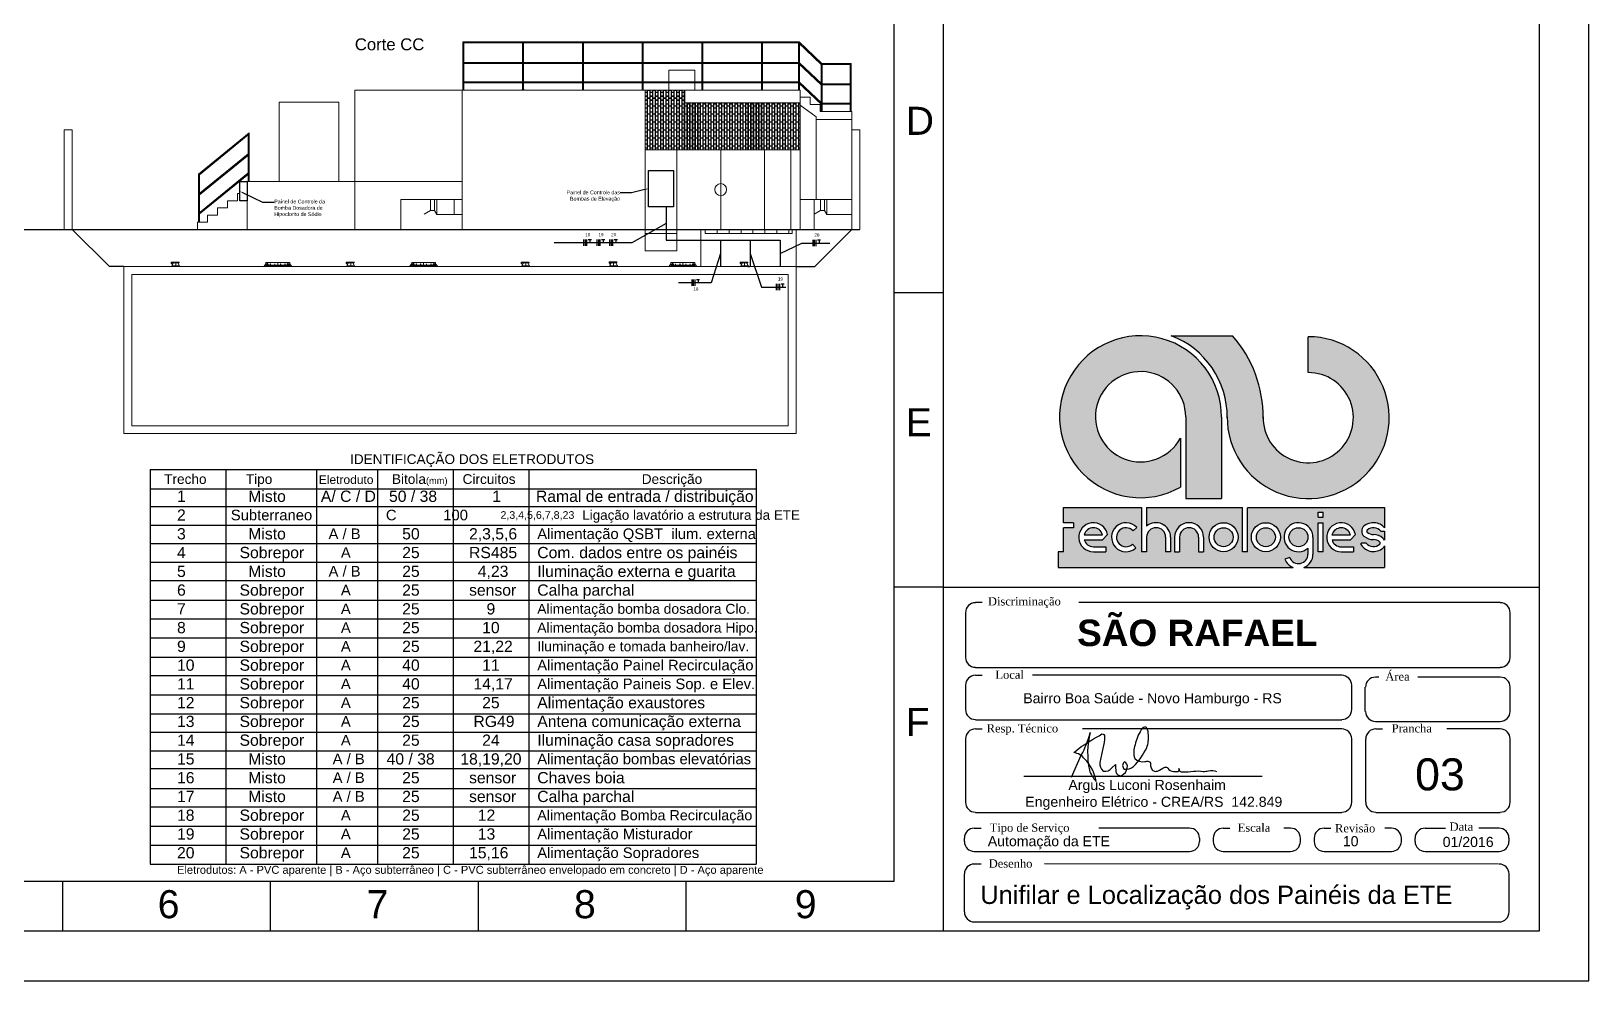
# Model space of a CAD drawing. Header units: millimetres. Extents: x 100 to 940, y 100 to 694.
# Drawn here: x 469.3 to 940, y 100 to 387.1 of the extents above; entities that cross this region are included whole.
import ezdxf
from ezdxf import colors
from ezdxf.entities.mleader import LeaderData, LeaderLine
from ezdxf.math import Vec2, Vec3

# ---------------------------------------------------------------- set-up
doc = ezdxf.new("R2010")
doc.units = ezdxf.units.MM
doc.linetypes.add('CENTER', pattern=[2, 1.25, -0.25, 0.25, -0.25])
doc.linetypes.add('SGC_DASHDOT', pattern=[1, 0.5, -0.25, 0, -0.25])
for name, color, linetype, lineweight in [('Centro', 1, 'CENTER', 5), ('COTAS', 5, 'Continuous', 5), ('M-EQUIPAMENTOS', 1, 'Continuous', 9), ('PAREDE', 7, 'Continuous', 9), ('SGC-Conexoes (Desenho Unifilar)', 6, 'Continuous', 5), ('SGC-Conexoes (Linhas Externas)', 6, 'Continuous', 9), ('SGC-EIXOS', 9, 'SGC_DASHDOT', 9), ('Solo', 14, 'Continuous', 30)]:
    doc.layers.add(name, color=color, linetype=linetype, lineweight=lineweight)
doc.layers.add('selo', color=7, linetype='Continuous')
doc.layers.add('Unifilar', color=4, linetype='Continuous')
doc.styles.add('Notes', font='Arial.ttf', dxfattribs={"height": 3})
doc.styles.get("Standard").update_dxf_attribs({"font": 'Arial.ttf'})

# ---------------------------------------------------------------- blocks, each defined once
blk = doc.blocks.new('BB-2-LC01-N0-D0-S0', base_point=(-106625, -46704))
at = {"layer": 'SGC-Conexoes (Linhas Externas)'}
for p, q in [((-107045, -46798), (-106205, -46798)), ((-107045, -46804), (-107045, -46798)), ((-107045, -46804), (-106205, -46804)), ((-106979, -46798), (-106926, -46735)), ((-106975, -46798), (-106921, -46735)), ((-106930, -46798), (-106904, -46735)), ((-106926, -46735), (-106921, -46735)), ((-106925, -46704), (-106325, -46704)), ((-106925, -46704), (-106925, -46735)), ((-106925, -46798), (-106900, -46735)), ((-106921, -46795), (-106921, -46735)), ((-106330, -46771), (-106920, -46771)), ((-106920, -46771), (-106920, -46779)), ((-106920, -46779), (-106330, -46779)), ((-106904, -46735), (-106900, -46735)), ((-106900, -46798), (-106900, -46735)), ((-106884, -46798), (-106869, -46735)), ((-106882, -46704), (-106369, -46704)), ((-106882, -46704), (-106882, -46771)), ((-106879, -46798), (-106865, -46735)), ((-106869, -46735), (-106865, -46735)), ((-106865, -46798), (-106865, -46735)), ((-106822, -46798), (-106812, -46735)), ((-106817, -46798), (-106807, -46735)), ((-106812, -46735), (-106807, -46735)), ((-106807, -46798), (-106807, -46735)), ((-106787, -46771), (-106787, -46779)), ((-106764, -46771), (-106764, -46779)), ((-106708, -46798), (-106701, -46735)), ((-106703, -46798), (-106697, -46735)), ((-106701, -46735), (-106697, -46735)), ((-106697, -46798), (-106697, -46735)), ((-106547, -46798), (-106554, -46735)), ((-106549, -46735), (-106554, -46735)), ((-106554, -46798), (-106554, -46735)), ((-106543, -46798), (-106549, -46735)), ((-106487, -46771), (-106487, -46779)), ((-106464, -46771), (-106464, -46779)), ((-106439, -46735), (-106443, -46735)), ((-106433, -46798), (-106443, -46735)), ((-106443, -46798), (-106443, -46735)), ((-106429, -46798), (-106439, -46735)), ((-106382, -46735), (-106386, -46735)), ((-106371, -46798), (-106386, -46735)), ((-106386, -46798), (-106386, -46735)), ((-106367, -46798), (-106382, -46735)), ((-106369, -46704), (-106369, -46771)), ((-106325, -46798), (-106351, -46735)), ((-106347, -46735), (-106351, -46735)), ((-106351, -46798), (-106351, -46735)), ((-106321, -46798), (-106347, -46735)), ((-106330, -46771), (-106330, -46779)), ((-106276, -46798), (-106329, -46735)), ((-106325, -46735), (-106329, -46735)), ((-106329, -46795), (-106329, -46735)), ((-106325, -46704), (-106325, -46735)), ((-106271, -46798), (-106325, -46735)), ((-106205, -46804), (-106205, -46798)), ((-106205, -46804), (-106205, -46798))]:
    blk.add_line(p, q, dxfattribs=at)
at = {"layer": 'SGC-EIXOS'}
blk.add_line((-106625, -46704), (-106625, -46804), dxfattribs=at)
blk = doc.blocks.new('BB-1-GA01-N0-D0-S0', base_point=(134464, 232532))
at = {"layer": 'SGC-Conexoes (Linhas Externas)'}
for p, q in [((134351, 232646), (134351, 232622)), ((134383, 232646), (134351, 232646)), ((134385, 232582), (134351, 232622)), ((134379, 232646), (134379, 232624)), ((134379, 232646), (134549, 232646)), ((134414, 232646), (134414, 232624)), ((134414, 232624), (134514, 232624)), ((134514, 232646), (134514, 232624)), ((134549, 232646), (134549, 232624)), ((134367, 232549), (134561, 232549)), ((134367, 232532), (134561, 232532))]:
    blk.add_line(p, q, dxfattribs=at)
for points in [[(134367, 232532), (134367, 232549, -0.137976), (134368, 232554), (134402, 232609, 0.58566), (134393, 232624), (134379, 232624)], [(134561, 232532), (134561, 232549, 0.137976), (134559, 232554), (134526, 232609, -0.58566), (134534, 232624), (134549, 232624)]]:
    blk.add_lwpolyline(points, format="xyb", dxfattribs=at)
at = {"layer": 'SGC-EIXOS'}
blk.add_line((134464, 232532), (134464, 232646), dxfattribs=at)
blk = doc.blocks.new('*U153')
at = {"layer": 'Unifilar'}
blk.add_line((0, 0), (0, 183.08), dxfattribs=at)
blk = doc.blocks.new('*U154')
at = {"layer": 'Unifilar', "color": 0, "linetype": 'ByBlock', "lineweight": -2, "transparency": 16777216, "rotation": 270}
blk.add_blockref('*U153', (474.36, 248.14), dxfattribs=at)
blk = doc.blocks.new('*U151')
at = {"layer": 'Unifilar', "rotation": 90}
blk.add_blockref('*U154', (248.14, -474.36), dxfattribs=at)
blk = doc.blocks.new('*U152')
at = {"layer": 'Unifilar', "color": 0, "linetype": 'ByBlock', "lineweight": -2, "transparency": 16777216, "rotation": 270}
blk.add_blockref('*U151', (505.29, 254.6), dxfattribs=at)

msp = doc.modelspace()

# ---------------------------------------------------------------- hatches: boundary and pattern name
at = {"layer": 'PAREDE'}
h = msp.add_hatch(dxfattribs=at)
h.set_pattern_fill('AR-BRELM', color=256, scale=0.300515, angle=90)
h.set_pattern_definition([(90, (1890.5327, 922.2), (-1.6029448, 1e-16), [2.2914238, -0.112693]), (90, (1889.8565, 922.2), (-1.6029448, 1e-16), [2.2914238, -0.112693]), (90, (1889.7312, 922.801), (-1.6029448, 1e-16), [1.0893654, -0.112693]), (90, (1889.055, 922.801), (-1.6029448, 1e-16), [1.0893654, -0.112693]), (180, (1890.5327, 922.2), (-3e-16, -2.4041168), [0.6761578, -0.926787]), (180, (1890.5327, 922.0873), (-3e-16, -2.4041168), [0.6761578, -0.926787]), (180, (1889.7312, 922.801), (-1e-16, -1.2020584), [0.6761578, -0.926787]), (180, (1889.7312, 922.6883), (-1e-16, -1.2020584), [0.6761578, -0.926787])])
h.paths.add_polyline_path([(666.849, 365.364), (666.849, 369.211), (662.041, 369.211), (654.828, 369.211), (654.828, 351.18), (701.709, 351.18), (701.709, 355.507), (701.48, 355.507), (701.48, 358.152), (701.709, 358.152), (701.709, 365.364)])
at = {"layer": 'selo'}
h = msp.add_hatch(color=0, dxfattribs=at)
h.dxf.hatch_style = 1
h.paths.add_polyline_path([(832.332, 294.976), (813.803, 294.976, -0.314958), (830.723, 270.213, 2.4111444), (855.212, 294.705), (855.212, 283.859, -2.4512895), (841.58, 270.517, 0.1824425)])
h.paths.add_polyline_path([(835.348, 243.041), (806.369, 243.041), (806.369, 237.406, -0.6429859), (813.628, 234.095), (813.628, 229.71), (812.117, 229.71), (812.117, 234.095, 1), (806.369, 234.095), (806.369, 229.71), (804.858, 229.71), (804.858, 243.041), (781.243, 243.041), (781.243, 238.48), (784.256, 238.48), (784.256, 236.969), (781.231, 236.969), (781.231, 229.71), (779.69, 229.71), (779.69, 224.92), (850.672, 224.92, -0.2140839), (848.152, 227.478), (849.605, 227.91, 0.8212421), (855.136, 229.007), (855.136, 230.784, -4.6020199), (856.647, 234.095), (856.647, 229.007, -0.3092381), (853.852, 224.92), (878.255, 224.92), (878.255, 231.448, -0.100697), (877.776, 230.829, -0.4598796), (871.2, 231.81), (871.2, 232.322), (872.69, 232.32, 0.4270744), (876.814, 231.998, 0.4108773), (876.815, 232.632, 0.1862025), (874.919, 233.365, -0.1813245), (872.046, 234.435, -0.458616), (872.044, 237.41, -0.4177401), (878.255, 236.929), (878.255, 243.041), (836.889, 243.041), (836.889, 229.707), (835.348, 229.707)])
h.paths.add_polyline_path([(834.016, 234.095, -1), (825.247, 234.095, -1)], flags=16)
h.paths.add_polyline_path([(832.506, 234.095, -1), (826.757, 234.095, -1)], flags=0)
h.paths.add_polyline_path([(846.795, 234.095, -1), (838.025, 234.095, -1)], flags=16)
h.paths.add_polyline_path([(845.284, 234.095, -1), (839.536, 234.095, -1)], flags=0)
h.paths.add_polyline_path([(823.586, 234.095), (823.586, 229.71), (822.075, 229.71), (822.075, 234.095, 1), (816.327, 234.095), (816.327, 229.71), (814.816, 229.71), (814.816, 234.095, -1)], flags=16)
h.paths.add_polyline_path([(858.22, 241.686), (859.761, 241.686), (859.761, 240.166), (858.22, 240.166)], flags=16)
h.paths.add_polyline_path([(858.22, 238.48), (859.761, 238.48), (859.761, 229.67), (858.22, 229.67)], flags=16)
h.paths.add_polyline_path([(869.471, 234.88), (867.938, 233.296), (862.393, 233.296, 0.3380231), (865.165, 231.18), (868.911, 231.18), (868.911, 229.67), (865.165, 229.67, -2.1236634)], flags=16)
h.paths.add_polyline_path([(862.385, 234.782, -0.7677784), (867.938, 234.811)], flags=0)
h.paths.add_polyline_path([(803.381, 237.046), (802.27, 236.023, 2.4142136), (802.101, 231.962), (803.124, 230.851, -2.4142136)], flags=16)
h.paths.add_polyline_path([(794.587, 234.921), (793.054, 233.337), (787.508, 233.337, 0.3380231), (790.281, 231.221), (794.027, 231.221), (794.027, 229.71), (790.281, 229.71, -2.1236634)], flags=16)
h.paths.add_polyline_path([(793.054, 234.852), (787.5, 234.823, -0.7677784)], flags=0)
h.paths.add_polyline_path([(826.757, 234.095, 1), (832.506, 234.095, 1)], flags=0)
h.paths.add_polyline_path([(845.284, 234.095, 1), (839.536, 234.095, 1)], flags=0)
h.paths.add_polyline_path([(849.388, 234.095, 1), (855.136, 234.095, 1)], flags=17)
h.paths.add_polyline_path([(867.938, 234.811, 0.7677784), (862.385, 234.782)], flags=0)
h.paths.add_polyline_path([(874.9, 234.875, -0.1813245), (877.774, 233.804, -0.1010132), (878.255, 233.184), (878.255, 235.918), (877.13, 235.919, 0.4270744), (873.006, 236.241, 0.4108773), (873.004, 235.608, 0.1862025)], flags=17)
h.paths.add_polyline_path([(793.054, 234.852, 0.7677784), (787.5, 234.823)], flags=0)
h = msp.add_hatch(color=0, dxfattribs=at)
h.dxf.hatch_style = 1
h.paths.add_polyline_path([(816.575, 249.205), (816.575, 264.057, -8.1827777), (818.191, 270.426), (818.191, 245.768), (829.005, 245.768), (829.005, 270.371, 3.7185239)])
h = msp.add_hatch(color=0, dxfattribs=at)
h.dxf.hatch_style = 1
h.paths.add_polyline_path([(787.5, 234.823), (793.054, 234.852, 0.7677784)])
h.paths.add_polyline_path([(826.757, 234.095, 1), (832.506, 234.095, 1)])
h.paths.add_polyline_path([(839.536, 234.095, 1), (845.284, 234.095, 1)])
h.paths.add_polyline_path([(862.385, 234.782), (867.938, 234.811, 0.7677784)])

# ---------------------------------------------------------------- linework, layer by layer
for p, q in [((745, 115), (745, 679)), ((745, 308), (730, 308)), ((745, 219), (730, 219)), ((478.889, 115), (478.889, 130)), ((541.667, 115), (541.667, 130)), ((604.444, 115), (604.444, 130)), ((667.222, 115), (667.222, 130))]:
    msp.add_line(p, q)
at = {"color": 2}
msp.add_line((685.898, 315.876), (686.411, 315.876), dxfattribs=at)
for points in [[(100, 100), (940, 100), (940, 693.939), (100, 693.939)], [(150, 679), (925, 679), (925, 115), (150, 115)], [(165, 664), (730, 664), (730, 130), (165, 130)]]:
    msp.add_lwpolyline(points, close=True)
at = {"layer": 'Centro'}
for p, q in [((599.955, 369.211), (599.955, 383.636)), ((701.288, 383.636), (599.955, 383.636)), ((617.985, 369.282), (617.985, 383.706)), ((617.985, 369.211), (617.985, 383.636)), ((636.016, 369.211), (636.016, 383.636)), ((654.047, 369.211), (654.047, 383.636)), ((672.078, 369.211), (672.078, 383.636)), ((690.109, 369.211), (690.109, 383.636)), ((701.288, 369.211), (701.288, 383.636)), ((708.14, 377.144), (701.288, 383.636)), ((599.955, 369.211), (599.955, 377.469)), ((599.955, 377.469), (701.288, 377.469)), ((617.985, 369.282), (617.985, 377.54)), ((708.14, 370.978), (701.288, 377.469)), ((708.14, 362.72), (708.14, 377.144)), ((716.915, 377.144), (708.14, 377.144)), ((716.915, 362.72), (716.915, 377.144)), ((599.534, 369.211), (599.955, 369.211)), ((599.955, 369.211), (599.955, 371.615)), ((599.955, 371.615), (701.288, 371.615)), ((600.375, 369.211), (599.955, 369.211)), ((617.565, 369.282), (617.985, 369.282)), ((617.565, 369.211), (617.985, 369.211)), ((617.985, 369.282), (617.985, 371.686)), ((618.406, 369.282), (617.985, 369.282)), ((618.406, 369.211), (617.985, 369.211)), ((635.596, 369.211), (636.016, 369.211)), ((636.437, 369.211), (636.016, 369.211)), ((653.626, 369.211), (654.047, 369.211)), ((654.468, 369.211), (654.047, 369.211)), ((671.657, 369.211), (672.078, 369.211)), ((672.499, 369.211), (672.078, 369.211)), ((689.688, 369.211), (690.109, 369.211)), ((690.53, 369.211), (690.109, 369.211)), ((700.867, 369.211), (701.288, 369.211)), ((708.14, 365.124), (701.288, 371.615)), ((701.709, 369.211), (701.288, 369.211)), ((716.915, 370.978), (708.14, 370.978)), ((707.719, 362.72), (708.14, 362.72)), ((716.915, 365.124), (708.14, 365.124)), ((708.56, 362.72), (708.14, 362.72)), ((716.494, 362.72), (716.915, 362.72)), ((717.336, 362.72), (716.915, 362.72)), ((535.043, 355.988), (520.018, 343.727)), ((535.043, 341.564), (535.043, 355.988)), ((534.954, 349.828), (519.928, 337.567)), ((535.043, 341.564), (535.043, 349.822)), ((534.868, 343.969), (519.842, 331.708)), ((520.018, 329.303), (520.018, 343.727)), ((535.043, 341.564), (535.043, 343.968)), ((534.623, 341.564), (535.043, 341.564)), ((535.464, 341.564), (535.043, 341.564)), ((520.018, 329.303), (520.018, 337.561)), ((520.018, 329.303), (520.018, 331.707)), ((519.597, 329.303), (520.018, 329.303)), ((520.438, 329.303), (520.018, 329.303))]:
    msp.add_line(p, q, dxfattribs=at)
at = {"layer": 'M-EQUIPAMENTOS'}
for p, q in [((562.27, 365.605), (544.239, 365.605)), ((544.239, 365.605), (544.239, 341.564)), ((562.27, 365.605), (562.27, 341.564)), ((590.026, 332.882), (590.026, 336.154)), ((591.228, 332.882), (591.228, 336.154)), ((707.828, 332.882), (707.828, 336.154)), ((709.03, 332.882), (709.03, 336.154)), ((590.026, 332.882), (588.114, 331.778)), ((591.228, 332.882), (590.026, 332.882)), ((591.941, 331.647), (591.228, 332.882)), ((707.828, 332.882), (705.916, 331.778)), ((709.03, 332.882), (707.828, 332.882)), ((709.743, 331.647), (709.03, 332.882))]:
    msp.add_line(p, q, dxfattribs=at)
at = {"layer": 'PAREDE'}
for p, q in [((662.041, 375.221), (662.041, 369.211)), ((662.041, 369.211), (662.041, 375.221)), ((662.041, 375.221), (669.854, 375.221)), ((669.854, 375.221), (669.854, 369.211)), ((669.854, 375.221), (669.854, 369.211)), ((567.078, 341.564), (567.078, 369.211)), ((567.078, 369.211), (662.041, 369.211)), ((599.534, 369.211), (601.938, 369.211)), ((599.534, 369.211), (599.534, 327.139)), ((654.828, 369.211), (654.828, 320.688)), ((669.854, 369.211), (662.041, 369.211)), ((666.849, 369.211), (666.849, 365.364)), ((669.854, 369.211), (701.709, 369.211)), ((701.709, 367.047), (701.709, 369.211)), ((701.709, 369.211), (701.709, 367.047)), ((666.849, 365.364), (701.709, 365.364)), ((701.709, 367.047), (701.709, 327.139)), ((701.709, 367.047), (704.714, 367.047)), ((701.709, 364.711), (706.517, 361.195)), ((704.714, 367.047), (704.714, 364.883)), ((704.714, 364.883), (707.719, 364.883)), ((707.719, 364.883), (707.719, 362.72)), ((707.719, 362.72), (717.336, 362.72)), ((717.336, 362.72), (717.336, 327.139)), ((717.336, 362.72), (717.336, 327.139)), ((706.517, 361.195), (706.517, 336.154)), ((707.719, 360.316), (706.517, 360.316)), ((707.719, 360.316), (717.336, 360.316)), ((479.328, 327.139), (479.328, 357.19)), ((481.732, 357.19), (479.328, 357.19)), ((481.732, 327.139), (481.732, 357.19)), ((719.74, 357.19), (717.336, 357.19)), ((719.74, 357.19), (719.74, 327.139)), ((654.828, 351.18), (701.709, 351.18)), ((664.445, 327.139), (664.445, 351.18)), ((664.445, 351.18), (690.89, 351.18)), ((677.668, 351.18), (677.668, 327.139)), ((690.89, 351.18), (690.89, 327.139)), ((698.843, 351.18), (698.843, 327.139)), ((534.623, 341.564), (534.623, 327.139)), ((534.623, 341.564), (567.078, 341.564)), ((567.078, 341.564), (599.534, 341.564)), ((567.078, 341.564), (567.078, 327.139)), ((531.618, 335.794), (528.612, 335.794)), ((528.612, 335.794), (528.612, 333.63)), ((532.35, 337.957), (531.618, 337.957)), ((531.618, 337.957), (531.618, 335.794)), ((581.041, 336.154), (599.534, 336.154)), ((581.041, 336.154), (581.041, 327.139)), ((591.941, 336.154), (591.941, 331.647)), ((591.941, 331.647), (591.941, 336.154)), ((591.941, 331.647), (591.941, 336.154)), ((599.534, 336.154), (597.13, 336.154)), ((597.13, 336.154), (597.13, 331.647)), ((701.709, 336.154), (717.336, 336.154)), ((705.916, 327.139), (705.916, 336.154)), ((705.916, 331.778), (705.916, 336.154)), ((709.743, 336.154), (709.743, 331.647)), ((709.743, 331.647), (709.743, 336.154)), ((709.743, 331.647), (709.743, 336.154)), ((525.607, 331.466), (522.602, 331.466)), ((522.602, 331.466), (522.602, 329.303)), ((528.612, 333.63), (525.607, 333.63)), ((525.607, 333.63), (525.607, 331.466)), ((591.941, 331.647), (599.534, 331.647)), ((709.743, 331.647), (717.336, 331.647)), ((522.602, 329.303), (519.597, 329.303)), ((519.597, 329.303), (519.597, 327.139)), ((671.657, 327.139), (519.597, 327.139)), ((654.828, 327.139), (654.828, 320.688)), ((664.445, 325.937), (654.828, 325.937)), ((664.445, 327.139), (664.445, 320.688)), ((673.004, 327.139), (671.657, 327.139)), ((671.657, 327.139), (671.657, 315.946)), ((673.004, 325.937), (673.004, 327.139)), ((699.305, 327.139), (673.004, 327.139)), ((699.305, 325.937), (673.004, 325.937)), ((676.61, 325.937), (676.61, 327.139)), ((680.216, 325.937), (680.216, 327.139)), ((683.822, 325.937), (683.822, 327.139)), ((687.428, 325.937), (687.428, 327.139)), ((691.034, 325.937), (691.034, 327.139)), ((692.427, 325.937), (694.831, 325.937)), ((694.641, 325.937), (694.641, 327.139)), ((698.247, 325.937), (698.247, 327.139)), ((700.507, 327.139), (699.305, 327.139)), ((699.305, 327.139), (699.305, 325.937)), ((700.507, 327.139), (700.507, 315.876)), ((664.445, 320.688), (654.828, 320.688)), ((497.359, 265.389), (497.359, 315.876)), ((700.507, 315.876), (497.359, 315.876)), ((700.507, 265.389), (700.507, 315.876)), ((499.763, 267.793), (499.763, 313.471)), ((631.989, 313.471), (499.763, 313.471)), ((698.103, 313.471), (619.788, 313.471)), ((698.103, 267.793), (698.103, 313.471)), ((700.507, 265.389), (497.359, 265.389)), ((631.989, 267.793), (499.763, 267.793)), ((698.103, 267.793), (631.989, 267.793))]:
    msp.add_line(p, q, dxfattribs=at)
msp.add_circle((677.668, 339.159), 1.803, dxfattribs=at)
at = {"layer": 'selo', "color": 0}
for p, q in [((813.803, 294.976), (832.332, 294.976)), ((855.212, 283.859), (855.212, 294.705)), ((818.191, 270.426), (818.191, 245.768)), ((829.005, 270.371), (829.005, 245.768)), ((816.575, 264.057), (816.575, 249.205)), ((818.191, 245.768), (829.005, 245.768)), ((781.243, 238.48), (781.243, 243.041)), ((781.243, 243.041), (804.858, 243.041)), ((804.858, 243.041), (804.858, 229.71)), ((806.369, 243.041), (806.369, 237.406)), ((806.369, 243.041), (835.348, 243.041)), ((835.348, 229.707), (835.348, 243.041)), ((836.889, 243.041), (878.255, 243.041)), ((836.889, 229.707), (836.889, 243.006)), ((858.22, 240.166), (858.22, 241.686)), ((858.22, 241.686), (859.761, 241.686)), ((858.22, 240.166), (859.761, 240.166)), ((859.761, 240.166), (859.761, 241.686)), ((878.255, 243.041), (878.255, 236.929)), ((781.231, 229.71), (781.231, 236.969)), ((784.256, 236.969), (781.231, 236.969)), ((784.256, 238.48), (781.243, 238.48)), ((784.256, 238.48), (784.256, 236.969)), ((802.27, 236.023), (803.381, 237.046)), ((858.22, 229.67), (858.22, 238.48)), ((858.22, 238.48), (859.761, 238.48)), ((859.761, 229.67), (859.761, 238.48)), ((877.13, 235.919), (878.255, 235.918)), ((878.255, 235.918), (878.255, 233.184)), ((787.5, 234.823), (793.054, 234.852)), ((787.508, 233.337), (793.054, 233.337)), ((790.281, 231.221), (794.027, 231.221)), ((793.054, 233.337), (794.587, 234.921)), ((794.027, 231.221), (794.027, 229.71)), ((802.101, 231.962), (803.124, 230.851)), ((806.369, 234.095), (806.369, 229.71)), ((812.117, 234.095), (812.117, 229.71)), ((813.628, 234.095), (813.628, 229.71)), ((814.816, 234.095), (814.816, 229.71)), ((816.327, 234.095), (816.327, 229.71)), ((822.075, 234.095), (822.075, 229.71)), ((823.586, 234.095), (823.586, 229.71)), ((855.136, 230.784), (855.136, 229.007)), ((856.647, 234.095), (856.647, 229.007)), ((862.385, 234.782), (867.938, 234.811)), ((862.393, 233.296), (867.938, 233.296)), ((865.165, 231.18), (868.911, 231.18)), ((867.938, 233.296), (869.471, 234.88)), ((868.911, 231.18), (868.911, 229.67)), ((872.69, 232.32), (871.2, 232.322)), ((871.2, 231.81), (871.2, 232.322)), ((878.255, 231.448), (878.255, 224.92)), ((781.231, 229.71), (779.69, 229.71)), ((779.69, 229.71), (779.69, 224.92)), ((790.281, 229.71), (794.027, 229.71)), ((806.369, 229.71), (804.858, 229.71)), ((813.628, 229.71), (812.117, 229.71)), ((814.816, 229.71), (816.327, 229.71)), ((822.075, 229.71), (823.586, 229.71)), ((830.17, 229.743), (829.632, 229.71)), ((836.889, 229.707), (835.348, 229.707)), ((849.605, 227.91), (848.152, 227.478)), ((859.761, 229.67), (858.22, 229.67)), ((865.165, 229.67), (868.911, 229.67)), ((779.69, 224.92), (850.672, 224.92)), ((853.852, 224.92), (878.255, 224.92)), ((745, 219), (925, 219)), ((756.689, 214.332), (754.656, 214.332)), ((913.214, 214.332), (785.841, 214.332)), ((751.607, 211.283), (751.607, 197.783)), ((916.263, 197.783), (916.263, 211.283)), ((754.656, 194.734), (913.214, 194.734)), ((751.607, 189.347), (751.607, 181.994)), ((754.656, 192.396), (756.689, 192.396)), ((865.345, 192.396), (771.935, 192.396)), ((868.395, 181.994), (868.395, 189.347)), ((872.46, 181.435), (872.46, 188.788)), ((876.564, 191.837), (875.509, 191.837)), ((913.214, 191.837), (888.362, 191.837)), ((916.263, 181.435), (916.263, 188.788)), ((754.656, 178.944), (865.345, 178.944)), ((754.656, 176.185), (756.689, 176.185)), ((865.345, 176.185), (786.998, 176.185)), ((875.509, 178.385), (913.214, 178.385)), ((875.6, 176.185), (877.633, 176.185)), ((913.214, 176.185), (897.135, 176.189)), ((751.607, 173.136), (751.607, 153.977)), ((868.395, 153.977), (868.395, 173.136)), ((872.551, 173.136), (872.551, 153.977)), ((916.263, 153.977), (916.263, 173.136)), ((769.313, 161.862), (841.301, 161.862)), ((754.656, 150.928), (865.345, 150.928)), ((875.6, 150.928), (913.214, 150.928)), ((754.309, 146.198), (756.342, 146.198)), ((819.358, 146.198), (791.916, 146.198)), ((829.522, 146.198), (831.555, 146.198)), ((849.85, 146.198), (847.818, 146.198)), ((860.014, 146.198), (862.047, 146.198)), ((880.342, 146.198), (878.31, 146.198)), ((890.506, 146.198), (896.702, 146.198)), ((912.867, 146.198), (906.789, 146.198)), ((751.26, 143.148), (751.26, 142.132)), ((822.408, 142.132), (822.408, 143.148)), ((826.473, 143.148), (826.473, 142.132)), ((852.9, 142.132), (852.9, 143.148)), ((856.965, 143.148), (856.965, 142.132)), ((883.392, 142.132), (883.392, 143.148)), ((887.457, 143.148), (887.457, 142.132)), ((915.916, 142.132), (915.916, 143.148)), ((754.309, 139.083), (819.358, 139.083)), ((829.522, 139.083), (849.85, 139.083)), ((860.014, 139.083), (880.342, 139.083)), ((890.506, 139.083), (912.867, 139.083)), ((751.26, 132.313), (751.26, 120.825)), ((754.309, 135.362), (756.342, 135.362)), ((912.721, 135.313), (775.47, 135.362)), ((915.892, 120.81), (915.941, 132.313)), ((754.309, 117.825), (912.892, 117.825))]:
    msp.add_line(p, q, dxfattribs=at)
msp.add_lwpolyline([(745, 115), (745, 219), (925, 219), (925, 115)], close=True, dxfattribs=at)
at = {"layer": 'selo', "color": 0, "linetype": 'Continuous', "transparency": 33554687}
msp.add_lwpolyline([(783.715, 161.571), (786.63, 168.216, 0.0599304), (789.332, 175.039, 0.114734), (789.083, 163.667, 0.1055746), (791.11, 160.291, 0.1527921), (787.626, 167.079, 0.174248), (784.39, 169.033, -0.042414), (791.181, 173.618, 0.0315245), (792.887, 174.613, -0.5909512), (793.634, 173.831, -0.0720003), (793.172, 170.242), (792.283, 166.013, 0.292783), (793.279, 163.419, 0.292783), (795.874, 164.343), (797.012, 165.373, 0.0842368), (797.118, 163.205, 0.426622), (798.789, 162.033, 0.2406477), (800.531, 164.414, 0.3821758), (799.642, 166.155, 0.4936061), (799.642, 163.987, 0.2209073), (802.416, 164.769, 0.0807285), (806.398, 170.455, 0.1135703), (806.913, 174.353, 0.1019582), (806.479, 176.38, 0.3561959), (805.743, 176.663, 0.1925252), (804.762, 175.821, 0.0988767), (802.913, 171.308, 0.195151), (802.807, 167.221, 0.2463023), (805.864, 166.262, -0.1244237), (807.065, 166.311, -0.323775), (807.565, 165.755, 0.1156411), (807.713, 164.343, 0.4327556), (809.704, 163.419, -0.0314428), (811.857, 164.539, -0.3432079), (812.819, 164.331, 0.2483362), (814.468, 163.277), (815.444, 163.245, 0.5538728), (816.152, 164.188, 0.4741882), (817.241, 163.134, 0.0489926), (820.548, 163.348, -0.0709642), (823.463, 163.312, 0.086771), (825.089, 163.518, -0.1513319), (827.532, 163.236)], format="xyb", dxfattribs=at)
at = {"layer": 'selo', "color": 0}
for centre, radius in [((829.632, 234.095), 4.385), ((829.632, 234.095), 2.874), ((842.41, 234.095), 4.385), ((842.41, 234.095), 2.874), ((852.262, 234.095), 2.874)]:
    msp.add_circle(centre, radius, dxfattribs=at)
for centre, radius, start, end in [((804.537, 270.507), 24.468, 359.67995, 299.47158), ((804.557, 270.496), 26.168, 359.37989, 69.30885), ((855.191, 270.236), 24.468, 179.36588, 89.95278), ((804.557, 270.496), 37.024, 359.35419, 41.3911), ((804.549, 270.498), 13.643, 359.69791, 331.82812), ((855.212, 270.225), 13.634, 178.81377, 90), ((790.281, 234.095), 4.385, 10.86006, 270), ((790.281, 234.095), 2.874, 15.26166, 165.32676), ((800.155, 234.077), 4.385, 42.62208, 312.62208), ((800.155, 234.077), 2.874, 42.62208, 312.62208), ((809.243, 234.095), 4.385, 0, 130.96179), ((809.243, 234.095), 2.874, 0, 180), ((819.201, 234.095), 4.385, 0, 180), ((819.201, 234.095), 2.874, 0, 180), ((852.262, 234.095), 4.385, 0, 310.96179), ((865.165, 234.054), 4.385, 10.86006, 270), ((865.165, 234.054), 2.874, 15.26166, 165.32676), ((873.325, 235.923), 1.963, 130.76197, 229.30976), ((874.912, 234.101), 4.379, 40.22623, 130.91522), ((873.325, 235.923), 0.45, 127.13552, 232.25915), ((874.902, 237.699), 2.824, 227.77573, 270.15365), ((874.914, 234.106), 2.863, 39.28503, 131.78937), ((790.281, 234.095), 2.874, 195.29423, 270), ((865.165, 234.054), 2.874, 195.29423, 270), ((874.908, 234.138), 4.379, 212.12828, 310.91522), ((874.91, 237.732), 4.367, 229.01082, 270.04177), ((874.906, 234.133), 2.863, 219.28503, 311.78937), ((874.909, 230.508), 4.367, 49.01082, 90.04177), ((874.918, 230.541), 2.824, 47.77573, 90.15365), ((876.494, 232.316), 0.45, 307.13552, 52.25915), ((876.494, 232.316), 1.963, 26.23751, 49.30976), ((876.494, 232.316), 1.963, 310.76197, 333.76249), ((852.262, 229.007), 4.385, 200.39961, 248.7344), ((852.262, 229.007), 2.874, 202.42288, 0), ((852.262, 229.007), 4.385, 291.2656, 0), ((754.656, 211.283), 3, 90, 180), ((913.214, 211.283), 3, 0, 90), ((754.656, 197.783), 3, 180, 270), ((913.214, 197.783), 3, 270, 0), ((754.656, 189.347), 3, 90, 180), ((865.345, 189.347), 3, 0, 90), ((875.509, 188.788), 3, 90, 180), ((913.214, 188.788), 3, 0, 90), ((754.656, 181.994), 3, 180, 270), ((865.345, 181.994), 3, 270, 0), ((875.509, 181.435), 3, 180, 270), ((913.214, 181.435), 3, 270, 0), ((754.656, 173.136), 3, 90, 180), ((865.345, 173.136), 3, 0, 90), ((875.6, 173.136), 3, 90, 180), ((913.214, 173.136), 3, 0, 90), ((754.656, 153.977), 3, 180, 270), ((865.345, 153.977), 3, 270, 0), ((875.6, 153.977), 3, 180, 270), ((913.214, 153.977), 3, 270, 0), ((754.309, 143.148), 3, 90, 180), ((819.358, 143.148), 3, 0, 90), ((829.522, 143.148), 3, 90, 180), ((849.85, 143.148), 3, 0, 90), ((860.014, 143.148), 3, 90, 180), ((880.342, 143.148), 3, 0, 90), ((890.506, 143.148), 3, 90, 180), ((912.867, 143.148), 3, 0, 90), ((754.309, 142.132), 3, 180, 270), ((819.358, 142.132), 3, 270, 0), ((829.522, 142.132), 3, 180, 270), ((849.85, 142.132), 3, 270, 0), ((860.014, 142.132), 3, 180, 270), ((880.342, 142.132), 3, 270, 0), ((890.506, 142.132), 3, 180, 270), ((912.867, 142.132), 3, 270, 0), ((754.309, 132.313), 3, 90, 180), ((912.892, 132.313), 3, 0, 90), ((754.309, 120.825), 3, 180, 270), ((912.892, 120.825), 3, 270, 0)]:
    msp.add_arc(centre, radius, start, end, dxfattribs=at)
at = {"layer": 'SGC-Conexoes (Desenho Unifilar)'}
for p, q in [((599.804, 369.211), (599.804, 383.786)), ((599.804, 383.786), (701.348, 383.786)), ((600.105, 369.211), (600.105, 383.485)), ((600.105, 383.485), (701.228, 383.485)), ((617.835, 383.636), (617.835, 369.211)), ((618.136, 383.636), (618.136, 369.211)), ((635.866, 383.636), (635.866, 369.211)), ((636.167, 383.636), (636.167, 369.211)), ((653.897, 383.636), (653.897, 369.211)), ((654.197, 383.636), (654.197, 369.211)), ((671.928, 383.636), (671.928, 369.211)), ((672.228, 383.636), (672.228, 369.211)), ((689.959, 383.636), (689.959, 369.211)), ((690.259, 383.636), (690.259, 369.211)), ((701.138, 383.636), (701.138, 369.211)), ((701.228, 383.485), (708.08, 376.994)), ((701.348, 383.786), (708.2, 377.295)), ((701.438, 383.636), (701.438, 369.211)), ((599.955, 377.619), (701.348, 377.619)), ((599.955, 377.319), (701.228, 377.319)), ((701.228, 377.319), (708.08, 370.828)), ((701.348, 377.619), (708.2, 371.128)), ((707.99, 377.144), (707.99, 362.72)), ((708.08, 376.994), (716.915, 376.994)), ((708.2, 377.295), (716.915, 377.295)), ((708.29, 377.144), (708.29, 362.72)), ((716.765, 377.144), (716.765, 362.72)), ((717.065, 377.144), (717.065, 362.72)), ((599.955, 371.765), (701.348, 371.765)), ((599.955, 371.465), (701.228, 371.465)), ((701.228, 371.465), (708.08, 364.974)), ((701.348, 371.765), (708.2, 365.274)), ((708.08, 370.828), (716.915, 370.828)), ((708.2, 371.128), (716.915, 371.128)), ((708.08, 364.974), (716.915, 364.974)), ((708.2, 365.274), (716.915, 365.274)), ((519.867, 343.799), (535.194, 356.305)), ((520.168, 343.656), (534.893, 355.672)), ((534.893, 355.672), (534.893, 341.564)), ((535.194, 356.305), (535.194, 341.564)), ((534.859, 349.945), (519.923, 337.757)), ((535.049, 349.712), (520.113, 337.524)), ((519.867, 329.303), (519.867, 343.799)), ((534.773, 344.085), (519.923, 331.967)), ((534.963, 343.853), (520.113, 331.735)), ((520.168, 329.303), (520.168, 343.656))]:
    msp.add_line(p, q, dxfattribs=at)
msp.add_circle((716.915, 377.144), 0.15, dxfattribs=at)
at = {"layer": 'Solo'}
for p, q in [((455.551, 327.139), (719.74, 327.139)), ((481.732, 327.139), (492.995, 315.876)), ((717.336, 327.139), (706.072, 315.876)), ((497.359, 315.876), (492.995, 315.876)), ((700.507, 315.876), (706.072, 315.876))]:
    msp.add_line(p, q, dxfattribs=at)
at = {"layer": 'Unifilar'}
for p, q in [((661.181, 333.958), (661.181, 323.872)), ((661.181, 328.915), (650.825, 323.107)), ((650.825, 323.107), (627.334, 323.107)), ((636.195, 324.067), (636.195, 322.143)), ((636.675, 324.067), (636.675, 322.143)), ((637.156, 324.067), (637.156, 322.143)), ((637.637, 324.067), (638.118, 324.067)), ((638.118, 324.067), (638.599, 324.067)), ((638.118, 324.067), (638.118, 323.107)), ((640.227, 324.067), (640.227, 322.143)), ((640.708, 324.067), (640.708, 322.143)), ((641.189, 324.067), (641.189, 322.143)), ((641.67, 324.067), (642.15, 324.067)), ((642.15, 324.067), (642.631, 324.067)), ((642.15, 324.067), (642.15, 323.107)), ((644.053, 324.067), (644.053, 322.143)), ((644.534, 324.067), (644.534, 322.143)), ((645.014, 324.067), (645.014, 322.143)), ((645.495, 324.067), (645.976, 324.067)), ((645.976, 324.067), (646.457, 324.067)), ((645.976, 324.067), (645.976, 323.107)), ((661.181, 323.872), (695.617, 323.872)), ((677.64, 323.872), (677.64, 315.876)), ((686.589, 323.872), (686.589, 315.876)), ((695.617, 323.872), (695.617, 315.876)), ((695.617, 319.874), (702.227, 322.985)), ((702.227, 322.985), (710.645, 322.985)), ((705.474, 323.946), (705.474, 322.023)), ((705.955, 323.946), (705.955, 322.023)), ((706.436, 323.946), (706.436, 322.023)), ((706.917, 323.946), (707.398, 323.946)), ((707.398, 323.946), (707.878, 323.946)), ((707.398, 323.946), (707.398, 322.987)), ((677.64, 319.874), (674.802, 311.014)), ((686.589, 319.874), (689.973, 309.71)), ((674.802, 311.014), (664.943, 311.014)), ((668.911, 311.976), (668.911, 310.053)), ((669.392, 311.976), (669.392, 310.053)), ((669.873, 311.976), (669.873, 310.053)), ((670.353, 311.976), (670.834, 311.976)), ((670.834, 311.976), (671.315, 311.976)), ((670.834, 311.976), (670.834, 311.017)), ((694.471, 310.671), (694.471, 308.748)), ((694.952, 310.671), (694.952, 308.748)), ((695.433, 310.671), (695.433, 308.748)), ((695.914, 310.671), (696.395, 310.671)), ((696.395, 310.671), (696.875, 310.671)), ((696.395, 310.671), (696.395, 309.712)), ((689.973, 309.71), (697.356, 309.71)), ((505.293, 254.599), (505.293, 135.23)), ((528.178, 254.599), (528.178, 135.23)), ((555.497, 254.599), (555.497, 135.23)), ((573.948, 254.599), (573.948, 135.23)), ((596.832, 254.599), (596.832, 135.23)), ((619.717, 254.599), (619.717, 135.23)), ((688.372, 254.599), (688.372, 135.23)), ((505.293, 248.758), (688.372, 248.758)), ((505.293, 243.344), (688.372, 243.344)), ((505.293, 237.762), (688.372, 237.762)), ((505.293, 232.18), (688.372, 232.18)), ((505.293, 226.597), (688.372, 226.597)), ((505.293, 221.015), (688.372, 221.015)), ((505.293, 215.02), (688.372, 215.02)), ((505.293, 209.438), (688.372, 209.438)), ((505.293, 203.649), (688.372, 203.649)), ((505.293, 197.86), (688.372, 197.86)), ((505.293, 192.278), (688.372, 192.278)), ((505.293, 186.489), (688.372, 186.489)), ((505.293, 180.7), (688.372, 180.7)), ((505.293, 175.118), (688.372, 175.118)), ((505.293, 169.536), (688.372, 169.536)), ((505.293, 164.161), (688.372, 164.161)), ((505.293, 158.165), (688.372, 158.165)), ((505.293, 152.583), (688.372, 152.583)), ((505.293, 146.794), (688.372, 146.794)), ((505.293, 141.005), (688.372, 141.005)), ((505.293, 135.23), (688.372, 135.23))]:
    msp.add_line(p, q, dxfattribs=at)
for points in [[(655.875, 344.95), (663.453, 344.95), (663.453, 333.958), (655.875, 333.958)], [(534.623, 335.756), (532.35, 335.756), (532.35, 341.564), (534.623, 341.564)]]:
    msp.add_lwpolyline(points, close=True, dxfattribs=at)

# ---------------------------------------------------------------- block references
at = {"layer": 'SGC-Conexoes (Linhas Externas)', "xscale": 0.01202058378770749, "yscale": 0.01202058378770749, "zscale": 0.01202058378770749}
for name, p in [('BB-1-GA01-N0-D0-S0', (512.986, 315.876)), ('BB-2-LC01-N0-D0-S0', (543.83, 317.078)), ('BB-1-GA01-N0-D0-S0', (565.876, 315.876)), ('BB-2-LC01-N0-D0-S0', (587.91, 317.078)), ('BB-1-GA01-N0-D0-S0', (618.767, 315.876)), ('BB-1-GA01-N0-D0-S0', (645.297, 315.961)), ('BB-2-LC01-N0-D0-S0', (666.248, 317.078)), ('BB-1-GA01-N0-D0-S0', (684.88, 315.876))]:
    msp.add_blockref(name, p, dxfattribs=at)
at = {"layer": 'Unifilar'}
msp.add_blockref('*U152', (0, 0), dxfattribs=at)

# ---------------------------------------------------------------- texts
at = {"style": 'Notes'}
for s, p in [('D', (733.571, 355.709)), ('E', (733.571, 264.608)), ('F', (733.571, 174.012)), ('6', (507.551, 118.928)), ('7', (570.688, 118.928)), ('8', (633.339, 118.928)), ('9', (700.065, 118.928))]:
    msp.add_text(s, height=8.485, dxfattribs=at).set_placement(p)
at = {"layer": 'COTAS', "insert": (567.125, 384.87), "char_height": 3.6062, "attachment_point": 1}
msp.add_mtext_dynamic_manual_height_columns('Corte CC', width=4099.92409, gutter_width=0.75, heights=[0], dxfattribs=at)
at = {"layer": 'COTAS', "color": 0, "attachment_point": 1}
for s, insert, char_height in [('IDENTIFICAÇÃO DOS ELETRODUTOS', (565.674, 259.152), 2.94216), ('Trecho      ^I Tipo^I          {\\H0.88174x;Eletroduto }    Bitola{\\H0.67977x;(mm)}    Circuitos^I      ^I             Descrição^I^I', (509.515, 253.133), 2.942158), ('\\A1;1^I      Misto^I  A/ C / D   50 / 38   ^I1        Ramal de entrada / distribuição\\P2^I  {\\H0.94071x;Subterraneo^I       C^I          100^I  \\H0.71875x;2,3,4,5,6,7,8,23}^I{\\H0.85252x;Ligação lavatório a estrutura da ETE}\\P3^I      Misto{\\H0.94071x;^I    A / B}^I50^I     2,3,5,6^I{\\H0.94071x;Alimentação QSBT  ilum. externa}\\P4^I    Sobrepor{\\H0.94071x;^I       A}^I^I25^I     RS485^ICom. dados entre os painéis\\P5^I      Misto{\\H0.94071x;^I    A / B}^I25^I       4,23^IIluminação externa e guarita\\P6^I    Sobrepor{\\H0.94071x;^I       A}^I^I25^I     sensor^ICalha parchal\\P7^I    Sobrepor{\\H0.94071x;^I       A}^I^I25^I         9^I{\\H0.88191x;Alimentação bomba dosadora Clo.}\\P8^I    Sobrepor{\\H0.94071x;^I       A}^I^I25^I        10^I{\\H0.88191x;Alimentação bomba dosadora Hipo.}\\P9^I    Sobrepor{\\H0.94071x;^I       A}^I^I25^I      21,22^I{\\H0.88191x;Iluminação e tomada banheiro/lav.\\P}10^I    Sobrepor{\\H0.94071x;^I       A}^I^I40^I        11^I{\\H0.94071x;Alimentação Painel Recirculação}\\P11^I    Sobrepor{\\H0.94071x;^I       A}^I^I40^I      14,17^I{\\H0.94071x;Alimentação Paineis Sop. e Elev.}\\P12^I    Sobrepor{\\H0.94071x;^I       A}^I^I25^I        25^IAlimentação exaustores\\P13^I    Sobrepor{\\H0.94071x;^I       A}^I^I25^I      RG49^IAntena comunicação externa\\P14^I    Sobrepor{\\H0.94071x;^I       A}^I^I25^I        24^IIluminação casa sopradores\\P15^I      Misto{\\H0.94071x;^I     A / B}     40 / 38^I   18,19,20^I{\\H0.94071x;Alimentação bombas elevatórias}\\P16^I      Misto{\\H0.94071x;^I     A / B}^I25^I     sensor^IChaves boia\\P17^I      Misto{\\H0.94071x;^I     A / B}^I25^I     sensor^ICalha parchal\\P18^I    Sobrepor{\\H0.94071x;^I       A\\H1.063x;^I^I25  ^I       12^I\\H0.91133x;Alimentação Bomba Recirculação}\\P19^I    Sobrepor{\\H0.94071x;^I       A\\H1.063x;^I^I25^I       13^I\\H0.94071x;Alimentação Misturador}\\P20^I    Sobrepor{\\H0.94071x;^I       A\\H1.063x;^I^I25^I     15,16^I\\H0.94071x;Alimentação Sopradores}\\P{\\H0.70553x;Eletrodutos: A - PVC aparente | B - Aço subterrâneo | C - PVC subterrâneo envelopado em concreto | D - Aço aparente}^I', (513.393, 248.172), 3.401695)]:
    msp.add_mtext_dynamic_manual_height_columns(s, width=4099.92409, gutter_width=0.75, heights=[0], dxfattribs=dict(at, insert=insert, char_height=char_height))
at = {"layer": 'selo', "color": 0, "attachment_point": 1}
for s, insert, char_height, width in [('\\FTIMES.TTF;Discriminação', (758.423, 215.967), 2.5, 101.64), ('\\FTIMES.TTF;Local', (760.686, 193.797), 2.5, 81.312), ('\\FTIMES.TTF;Área', (878.501, 193.238), 2.5, 81.312), ('\\FTIMES.TTF;Resp. Técnico', (758.039, 177.581), 2.5, 101.64), ('\\FTIMES.TTF;Prancha', (880.403, 177.581), 2.5, 101.64), ('03', (887.502, 167.252), 9.6665, 225.55271), ('\\FTIMES.TTF;Tipo de Serviço', (758.944, 147.556), 2.5, 101.64), ('\\FTIMES.TTF;Escala', (833.888, 147.556), 2.5, 40.656), ('{\\Ftimes.ttf|c0;Revisão}', (863.301, 147.372), 2.5, 101.64), ('\\FTIMES.TTF;Data', (897.916, 147.869), 2.5, 40.656), ('Automação da ETE', (758.382, 143.743), 3.0492, 71.148), ('10', (865.661, 143.743), 3.0492, 71.148), ('01/2016', (895.831, 143.514), 3.0492, 71.148), ('{\\Ftimes.ttf|c0;Desenho}', (758.656, 136.72), 2.5, 101.64), ('Unifilar e Localização dos Painéis da ETE', (756.116, 128.748), 5.5, 331.58467)]:
    msp.add_mtext(s, dxfattribs=dict(at, insert=insert, char_height=char_height, width=width))
for s, insert, char_height in [('{\\fArial|b1|i0|c0|p34;SÃO RAFAEL}', (785.369, 209.185), 8), ('Bairro Boa Saúde - Novo Hamburgo - RS', (769.099, 186.952), 3.0492), ('           Argus Luconi Rosenhaim\\PEngenheiro Elétrico - CREA/RS  142.849', (769.718, 160.731), 3.0492)]:
    msp.add_mtext(s, dxfattribs=dict(at, insert=insert, char_height=char_height))
at = {"layer": 'Unifilar', "char_height": 0.9616, "attachment_point": 1}
for s, insert in [('18', (636.724, 326.039)), ('19', (640.756, 326.039)), ('20', (644.582, 326.039)), ('20', (706.004, 325.919)), ('19', (695.001, 312.643)), ('18', (669.44, 309.601))]:
    msp.add_mtext_dynamic_manual_height_columns(s, width=1385.51337, gutter_width=0.75, heights=[0], dxfattribs=dict(at, insert=insert))

# ---------------------------------------------------------------- leaders
at = {"layer": 'COTAS'}
ml = msp.add_multileader_mtext('Standard', dxfattribs=at)
ml.set_content('Painel de Controle das\\PBombas de Elevação', color=256)
ml.set_leader_properties()
ml.build(insert=Vec2(0, 0))
ml.multileader.update_dxf_attribs({"arrow_head_size": 1.142})
ctx = ml.context
ctx.base_point, ctx.char_height, ctx.arrow_head_size, ctx.landing_gap_size, ctx.plane_origin = Vec3(631.267, 338.153), 1.14197, 1.142, 0.0228, Vec3(661.062, 366.856)
ctx.text_align_type = 2
notes = []
notes.append((ctx, [(1, (1, 1, 0), (650.751, 338.153), (-1, 0), 3.5, [(0, [(655.875, 339.454)], 0, [])])]))
ctx.mtext.insert, ctx.mtext.alignment, ctx.mtext.flow_direction = Vec3(647.228, 338.88), 3, 5
ml = msp.add_multileader_mtext('Standard', dxfattribs=at)
ml.set_content('Painel de Controle da\\PBomba Dosadora de\\PHipoclorito de Sódio', color=256)
ml.set_leader_properties()
ml.build(insert=Vec2(0, 0))
ml.multileader.update_dxf_attribs({"arrow_head_size": 1.142})
ctx = ml.context
ctx.base_point, ctx.char_height, ctx.arrow_head_size, ctx.landing_gap_size, ctx.plane_origin = Vec3(542.748, 335.382), 1.14197, 1.142, 0.0228, Vec3(572.266, 378.578)
notes.append((ctx, [(0, (1, 1, 0), (539.248, 335.382), (1, 0), 3.5, [(0, [(532.35, 338.66)], 0, [])])]))
ctx.mtext.insert, ctx.mtext.flow_direction = Vec3(542.771, 336.109), 5
for ctx, leaders in notes:
    for number, flags, end, landing, length, lines in leaders:
        leader = LeaderData()
        leader.index, (leader.has_last_leader_line, leader.has_dogleg_vector, leader.attachment_direction) = number, flags
        leader.last_leader_point, leader.dogleg_vector, leader.dogleg_length = Vec3(end), Vec3(landing), length
        for number, points, colour, breaks in lines:
            line = LeaderLine()
            line.index, line.vertices, line.color, line.breaks = number, Vec3.list(points), colors.encode_raw_color(colour), breaks
            leader.lines.append(line)
        ctx.leaders.append(leader)

doc.saveas('drawing.dxf')
